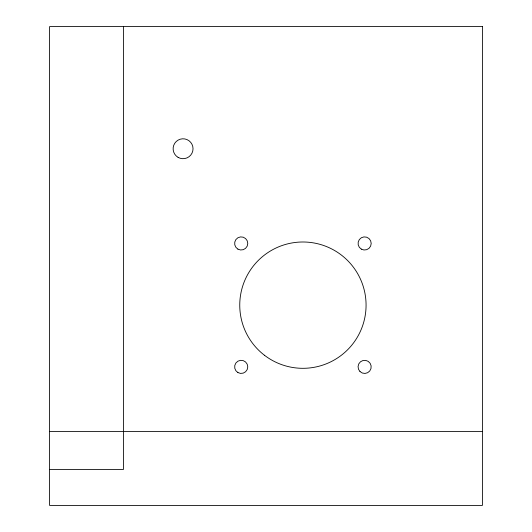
<?xml version="1.0" encoding="UTF-8"?>
<svg xmlns="http://www.w3.org/2000/svg" width="532" height="532" viewBox="0 0 532 532"><rect width="100%" height="100%" fill="white"/><g stroke="black" fill="none" stroke-linecap="round" stroke-linejoin="round"><path stroke-width="0.8" d="M49.576 431.572L482.424 431.572M49.576 469.497L123.404 469.497L123.404 26.6M482.424 26.6L49.576 26.6L49.576 505.4L482.424 505.4L482.424 26.6M237.91 372.566A6.577 6.577 0 0 0 247.772 366.874A6.577 6.577 0 0 0 237.91 361.181A6.577 6.577 0 0 0 237.91 372.566M359.978 371.522A6.577 6.577 0 0 0 370.977 368.576A6.577 6.577 0 0 0 362.924 360.523A6.577 6.577 0 0 0 359.978 371.522M264.464 355.263A63.162 63.162 0 0 0 365.531 313.401A63.162 63.162 0 0 0 278.741 246.801A63.162 63.162 0 0 0 264.464 355.263M237.91 249.136A6.577 6.577 0 0 0 247.772 243.443A6.577 6.577 0 0 0 237.91 237.751A6.577 6.577 0 0 0 237.91 249.136M361.341 249.136A6.577 6.577 0 0 0 371.203 243.443A6.577 6.577 0 0 0 361.341 237.751A6.577 6.577 0 0 0 361.341 249.136M178.094 157.359A9.955 9.955 0 0 0 193.03 148.741A9.955 9.955 0 0 0 178.094 140.122A9.955 9.955 0 0 0 178.094 157.359"/></g></svg>
